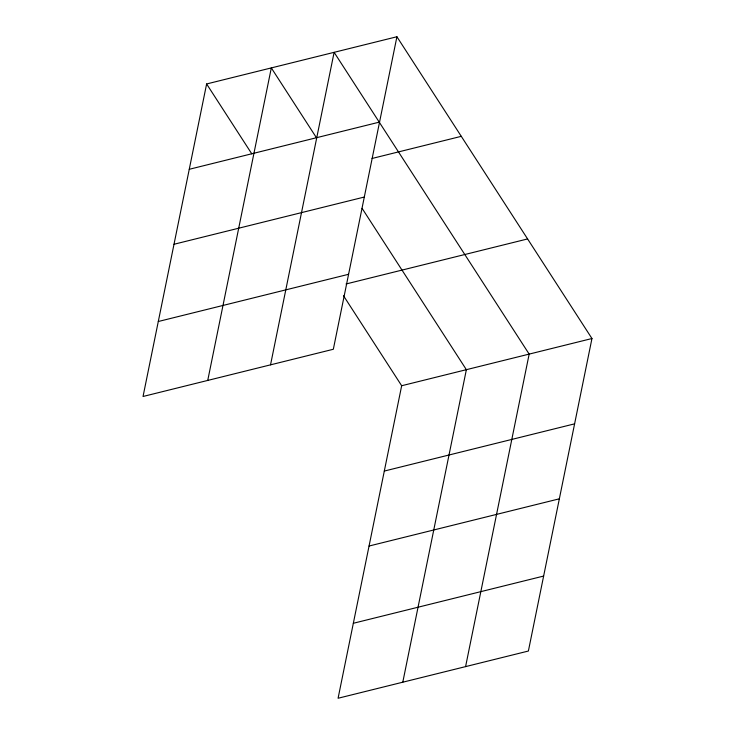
<?xml version="1.0" encoding="UTF-8"?>
<svg xmlns="http://www.w3.org/2000/svg" width="735" height="735" viewBox="0 0 735 735"><rect width="100%" height="100%" fill="white"/><g stroke="black" fill="none" stroke-linecap="round" stroke-linejoin="round"><path stroke-width="1.1" d="M206.618 83.965L143.04 396.477L333.332 349.263L396.918 36.75L206.618 83.965L251.802 153.863M207.739 380.427L271.316 67.914L316.5 137.812M270.535 364.845L334.122 52.332L529.163 354.105L465.586 666.617M343.493 295.727L401.668 385.737L338.082 698.25L528.382 651.035L591.96 338.523L396.918 36.75M402.789 682.199L466.367 369.677L362.089 208.345M189.262 169.289L379.554 122.074M372.039 158.475L461.286 136.333M174.002 244.268L364.303 197.044M158.291 321.507L348.583 274.293M346.075 283.976L527.601 238.939M401.668 385.737L591.96 338.523M384.304 471.062L574.605 423.847M369.053 546.032L559.353 498.817M353.333 623.28L543.634 576.065"/></g></svg>
